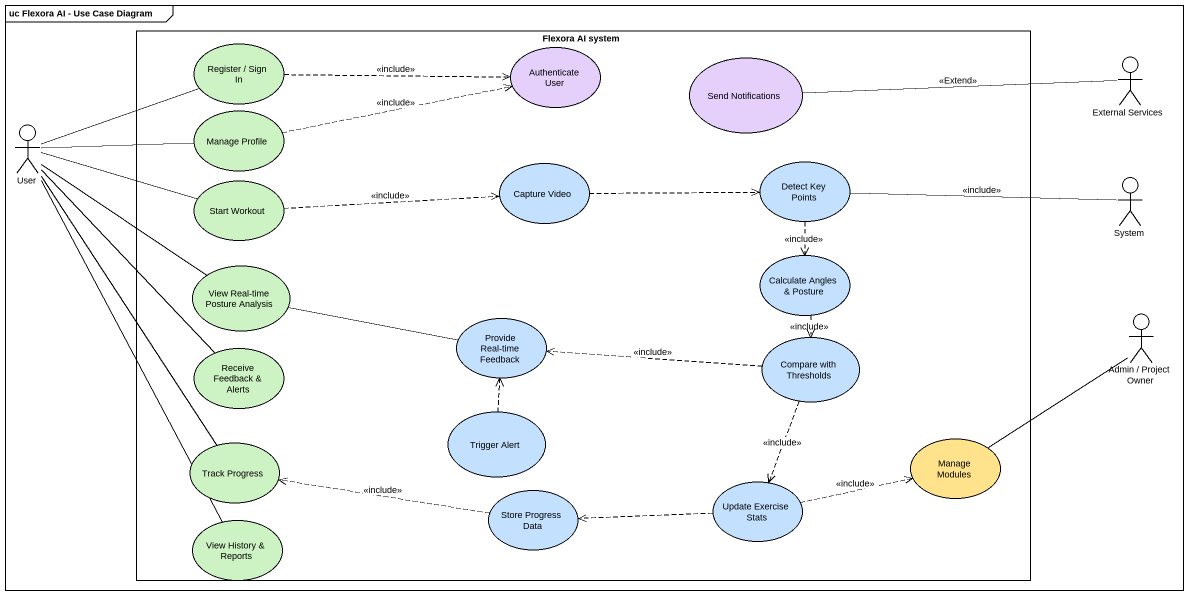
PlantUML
@startuml
mainframe uc Flexora AI - Use Case Diagram
rectangle "Flexora AI system" as Flexora_AI_system {
  usecase "Register / Sign In" as Register_Sign_In #CDF2C3
  usecase "Authenticate User" as Authenticate_User #E4D0FA
  usecase "Send Notifications" as Send_Notifications #E4D0FA
  usecase "Manage Profile" as Manage_Profile #CDF2C3
  usecase "Capture Video" as Capture_Video #C3E1FF
  usecase "Detect Key Points" as Detect_Key_Points #C3E1FF
  usecase "Start Workout" as Start_Workout #CDF2C3
  usecase "View Real-time Posture Analysis" as View_Real_time_Posture #CDF2C3
  usecase "Calculate Angles & Posture" as Calculate_Angles_Posture #C3E1FF
  usecase "Provide Real-time Feedback" as Provide_Real_time_Feedback #C3E1FF
  usecase "Receive Feedback & Alerts" as Receive_Feedback_Alerts #CDF2C3
  usecase "Compare with Thresholds" as Compare_with_Thresholds #C3E1FF
  usecase "Track Progress" as Track_Progress #CDF2C3
  usecase "Trigger Alert" as Trigger_Alert #C3E1FF
  usecase "Manage Modules" as Manage_Modules #FFE28C
  usecase "Update Exercise Stats" as Update_Exercise_Stats #C3E1FF
  usecase "View History & Reports" as View_History_Reports #CDF2C3
  usecase "Store Progress Data" as Store_Progress_Data #C3E1FF
}
actor "External Services" as External_Services
actor User
actor System
actor "Admin / Project Owner" as Admin_Project_Owner
Register_Sign_In .right.> Authenticate_User : <<include>>
External_Services -left- Send_Notifications : <<Extend>>
User -right- Register_Sign_In
User -right- Manage_Profile
User -right- Start_Workout
User -- View_Real_time_Posture
User -- Receive_Feedback_Alerts
User -- Track_Progress
User -- View_History_Reports
Manage_Profile .right.> Authenticate_User : <<include>>
Capture_Video .right.> Detect_Key_Points
Detect_Key_Points ..> Calculate_Angles_Posture : <<include>>
Start_Workout .right.> Capture_Video : <<include>>
System -left- Detect_Key_Points : <<include>>
View_Real_time_Posture -right- Provide_Real_time_Feedback
Calculate_Angles_Posture ..> Compare_with_Thresholds : <<include>>
Admin_Project_Owner -- Manage_Modules
Compare_with_Thresholds .left.> Provide_Real_time_Feedback : <<include>>
Compare_with_Thresholds ..> Update_Exercise_Stats : <<include>>
Trigger_Alert .up.> Provide_Real_time_Feedback
Update_Exercise_Stats .right.> Manage_Modules : <<include>>
Update_Exercise_Stats .left.> Store_Progress_Data
Store_Progress_Data .left.> Track_Progress : <<include>>
@enduml
